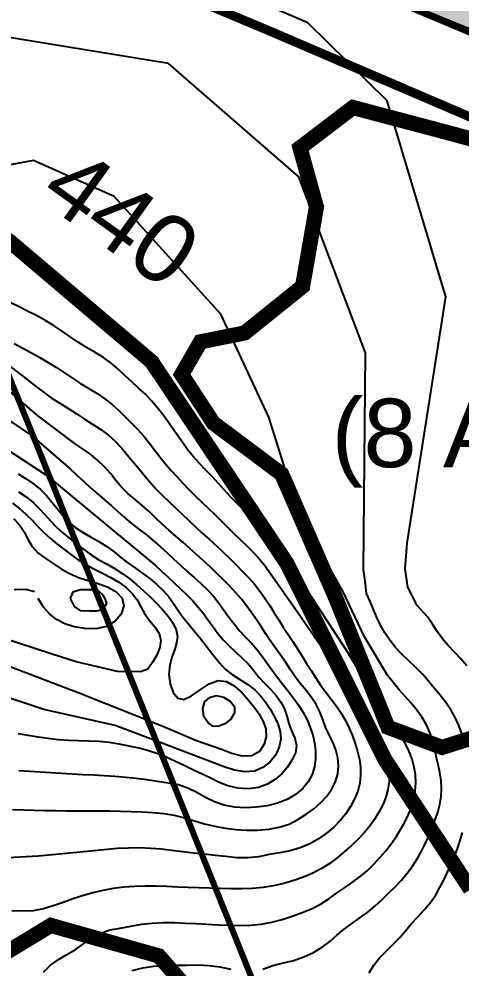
# Model space of a CAD drawing. Header units: metres. Extents: x 218545 to 227455, y 1543467 to 1556082.
# Drawn here: x 222028.1 to 222173.4, y 1548194 to 1548505.9 of the extents above; entities that cross this region are included whole.
import ezdxf

# ---------------------------------------------------------------- set-up
doc = ezdxf.new("R2010")
doc.units = ezdxf.units.M
doc.header["$MEASUREMENT"] = 0
for name, color, linetype in [('10 M CONTOUR', 20, 'Continuous'), ('2 M CONTOUR', 33, 'Continuous'), ('CONTEXT', 200, 'Continuous'), ('EXCAVATED CANAL', 160, 'Continuous'), ('SATGE-2', 160, 'Continuous'), ('UUL', 90, 'Continuous')]:
    doc.layers.add(name, color=color, linetype=linetype)
doc.layers.add('BO', color=7, linetype='Continuous', lineweight=30)
doc.styles.get("Standard").update_dxf_attribs({"font": 'arial.ttf'})

msp = doc.modelspace()

# ---------------------------------------------------------------- hatches: boundary and pattern name
at = {"layer": 'EXCAVATED CANAL'}
h = msp.add_hatch(dxfattribs=at)
h.set_pattern_fill('DOTS', color=256, scale=50)
h.set_pattern_definition([(0, (0.1397, 0.1363), (1.5625, 3.125), [0, -3.125])])
h.paths.add_polyline_path([(221677.6937, 1554791.64442), (221704.67316, 1554781.50768), (221725.84354, 1554764.12013), (221771.77601, 1554658.84245), (221826.66019, 1554604.5166), (221890.14239, 1554543.40766), (221937.5323, 1554495.62726), (221949.02306, 1554474.38318), (221970.84004, 1554401.16884), (221985.50391, 1554342.1364), (221990.8142, 1554293.13117), (221922.06107, 1554210.45335), (221883.85237, 1554172.24465), (221834.68547, 1554146.36733), (221786.59744, 1554139.63501), (221713.05915, 1554113.20718), (221640.09635, 1554026.29562), (221578.70094, 1553948.7665), (221543.8227, 1553881.343), (221550.37321, 1553816.99215), (221575.22372, 1553730.01538), (221619.73786, 1553599.64432), (221627.53279, 1553553.64843), (221647.60429, 1553471.24962), (221685.23951, 1553402.33735), (221702.72777, 1553385.14753), (221718.31628, 1553368.57315), (221759.68082, 1553305.34543), (221793.41232, 1553269.19256), (221866.96525, 1553193.56155), (221898.48979, 1553155.27226), (221955.71109, 1553087.99832), (222027.36459, 1553011.99203), (222080.24728, 1552953.06813), (222103.79949, 1552923.00001), (222162.61161, 1552843.31454), (222212.67089, 1552774.4831), (222285.17552, 1552689.96857), (222319.21374, 1552649.32189), (222332.67594, 1552622.88749), (222345.26961, 1552593.48022), (222359.18048, 1552556.08916), (222368.11872, 1552534.61058), (222389.54691, 1552422.82945), (222416.94495, 1552265.45475), (222446.87895, 1552199.76931), (222474.88143, 1552155.82976), (222526.95495, 1552085.99911), (222633.93532, 1551930.3591), (222665.01712, 1551866.46674), (222674.38512, 1551777.36289), (222665.28065, 1551717.94056), (222643.93351, 1551662.4778), (222613.05268, 1551577.63886), (222608.08692, 1551544.38406), (222608.54407, 1551495.18901), (222625.47574, 1551477.79524), (222626.96748, 1551470.94678), (222622.09495, 1551441.15212), (222622.71151, 1551410.9404), (222638.97905, 1551280.55909), (222646.22726, 1551144.9598), (222650.3292, 1551108.07219), (222664.44073, 1550783.9432), (222658.66497, 1550677.51638), (222648.79081, 1550640.74825), (222629.83511, 1550607.52051), (222586.42228, 1550552.69021), (222533.33897, 1550497.69687), (222459.74745, 1550428.34623), (222363.1073, 1550330.83662), (222312.43248, 1550273.59953), (222247.4693, 1550206.90611), (222157.04628, 1550111.10256), (222083.86052, 1550040.18285), (222009.27453, 1549958.49819), (221838.28985, 1549793.2243), (221733.41196, 1549688.99052), (221661.42128, 1549610.98472), (221593.45514, 1549539.70631), (221536.09912, 1549481.41053), (221507.92632, 1549440.67863), (221485.62919, 1549390.74303), (221459.14595, 1549318.28691), (221440.5382, 1549225.18609), (221427.15324, 1549142.08652), (221412.21579, 1549050.15665), (221410.45962, 1548979.46286), (221425.16964, 1548904.80015), (221445.17672, 1548833.95243), (221473.74653, 1548779.18003), (221521.21905, 1548733.53019), (221571.70567, 1548707.5099), (221659.71715, 1548674.33117), (221748.07972, 1548647.895), (221835.34799, 1548619.47559), (221961.60573, 1548577.88445), (222075.40908, 1548543.75533), (222176.56515, 1548502.16753), (222306.15866, 1548445.41572), (222451.21444, 1548392.87583), (222529.3421, 1548381.06278), (222609.89339, 1548371.02657), (222662.85006, 1548354.1647), (222700.84907, 1548322.2047), (222774.53831, 1548250.45465), (222878.80881, 1548150.12341), (222941.85942, 1548088.53022), (222984.44789, 1548036.43783), (223007.99985, 1547998.04314), (223025.23783, 1547930.19402), (223034.36018, 1547840.97104), (223056.79053, 1547753.19681), (223115.36795, 1547656.06126), (223190.51503, 1547596.0062), (223348.91253, 1547525.59569), (223480.63732, 1547497.20699), (223485.90427, 1547521.64588), (223356.70584, 1547549.49011), (223203.60947, 1547617.54417), (223134.46775, 1547672.79994), (223080.1005, 1547762.95401), (223059.04163, 1547845.3614), (223049.92106, 1547934.56697), (223031.29519, 1548007.87888), (223004.8735, 1548050.95184), (222960.32932, 1548105.43636), (222896.21099, 1548168.07258), (222791.92572, 1548268.41803), (222717.63742, 1548340.75138), (222675.15281, 1548376.48411), (222615.27695, 1548395.54911), (222532.75695, 1548405.83061), (222457.40024, 1548417.22469), (222315.43975, 1548468.64345), (222186.33374, 1548525.18176), (222083.77318, 1548567.34699), (221969.10873, 1548601.73435), (221843.12958, 1548643.23372), (221755.53424, 1548671.75964), (221667.71908, 1548698.03204), (221581.87539, 1548730.39355), (221535.91651, 1548754.08029), (221494.02165, 1548794.36661), (221468.53503, 1548843.2281), (221449.50301, 1548910.623), (221435.52028, 1548981.59427), (221437.16572, 1549047.83064), (221451.83237, 1549138.09394), (221465.14539, 1549220.74687), (221483.28515, 1549311.50616), (221508.81139, 1549381.34401), (221529.80766, 1549428.36627), (221555.43289, 1549465.41492), (221611.41314, 1549522.31238), (221679.65493, 1549593.87987), (221751.41782, 1549671.63885), (221855.78973, 1549775.36977), (222027.21026, 1549941.06496), (222101.80686, 1550022.76124), (222174.84432, 1550093.53723), (222265.51505, 1550189.60324), (222330.75613, 1550256.58195), (222381.35911, 1550313.73791), (222477.2037, 1550410.44478), (222550.91528, 1550479.90857), (222605.26123, 1550536.20999), (222650.61131, 1550593.48703), (222672.10057, 1550631.15588), (222683.48673, 1550673.55421), (222689.47025, 1550783.8092), (222675.26897, 1551109.99956), (222671.15335, 1551147.01019), (222663.89621, 1551282.77669), (222647.67983, 1551412.74791), (222647.13642, 1551439.375), (222652.40855, 1551471.6131), (222648.38025, 1551490.10666), (222633.44984, 1551505.44455), (222633.10417, 1551542.64335), (222637.40648, 1551571.45512), (222667.34729, 1551653.71153), (222689.58296, 1551711.4828), (222699.58555, 1551776.767), (222689.42059, 1551873.45127), (222655.59772, 1551942.97821), (222547.2843, 1552100.5576), (222495.47102, 1552170.03928), (222468.90224, 1552211.72917), (222441.0243, 1552272.90291), (222414.13993, 1552427.32708), (222392.18764, 1552541.8422), (222382.44504, 1552565.25368), (222368.48937, 1552602.76515), (222355.3303, 1552633.49266), (222340.2031, 1552663.19646), (222304.24686, 1552706.13353), (222232.29886, 1552789.99924), (222182.77844, 1552858.08975), (222123.70148, 1552938.13404), (222099.41212, 1552969.14325), (222045.76565, 1553028.9182), (221974.34025, 1553104.68253), (221917.66267, 1553171.31722), (221885.60826, 1553210.25008), (221811.30219, 1553286.65628), (221779.52006, 1553320.869), (221738.11281, 1553384.162), (221720.67455, 1553402.70311), (221705.48675, 1553417.63174), (221671.21237, 1553480.39011), (221652.1315, 1553558.72211), (221644.14698, 1553605.83678), (221599.18365, 1553737.52338), (221575.11946, 1553821.74806), (221569.55125, 1553876.44892), (221599.8824, 1553935.08239), (221659.55142, 1554010.43144), (221727.92599, 1554091.87762), (221792.64591, 1554115.13634), (221842.5016, 1554122.11614), (221898.91039, 1554151.80498), (221940.62423, 1554193.51882), (222016.87018, 1554287.38728), (222010.45741, 1554346.56662), (221995.23918, 1554407.83077), (221972.50841, 1554484.11162), (221958.04406, 1554510.85328), (221907.88908, 1554561.42153), (221844.32293, 1554622.61128), (221793.01178, 1554673.40044), (221746.58877, 1554779.80245), (221717.48596, 1554803.70502), (221684.94991, 1554815.92949), (221656.53043, 1554822.32331), (221650.9804, 1554797.65439)])

# ---------------------------------------------------------------- linework, layer by layer
at = {"const_width": 2, "elevation": -1469.86579}
msp.add_lwpolyline([(221521.21905, 1548733.53019), (221571.70567, 1548707.5099), (221659.71715, 1548674.33117), (221748.07972, 1548647.895), (221845.07791, 1548616.27041), (221991.79908, 1548568.8296), (222075.40908, 1548543.75533), (222224.07946, 1548481.35998), (222316.88131, 1548438.83092), (222378.68655, 1548419.14577), (222451.21444, 1548392.87583), (222502.26006, 1548385.15764), (222609.89339, 1548371.02657), (222662.85006, 1548354.1647), (222760.63609, 1548263.99102), (222910.33411, 1548119.32682), (222940.56893, 1548090.10869), (222984.44789, 1548036.43783), (223007.99985, 1547998.04314), (223025.75777, 1547925.10867), (223034.36018, 1547840.97104), (223056.79053, 1547753.19681), (223109.79938, 1547665.29529)], dxfattribs=at)
at = {"layer": '10 M CONTOUR', "elevation": -1019.86579}
msp.add_lwpolyline([(222015.11274, 1548380.43047), (222032.23761, 1548368.97738), (222044.91069, 1548357.96441), (222047.15848, 1548355.97542), (222049.31284, 1548353.92797), (222051.47927, 1548351.88739), (222053.74773, 1548349.90932), (222056.08028, 1548347.97007), (222058.3804, 1548346.00959), (222060.61302, 1548344.00661), (222062.83861, 1548342.00012), (222065.12582, 1548340.03429), (222067.53042, 1548338.14485), (222069.96884, 1548336.27661), (222072.32308, 1548334.35235), (222074.59771, 1548332.37611), (222076.81585, 1548330.36417), (222079.00057, 1548328.33283), (222081.17806, 1548326.29949), (222083.41074, 1548324.29334), (222085.68108, 1548322.30418), (222087.92278, 1548320.30008), (222090.06943, 1548318.24903), (222092.05463, 1548316.11903), (222093.83098, 1548313.88773), (222095.49898, 1548311.60629), (222097.14196, 1548309.3141), (222098.82537, 1548307.04107), (222100.61464, 1548304.81711), (222102.57319, 1548302.6712), (222104.63767, 1548300.57424), (222106.56055, 1548298.41273), (222108.28442, 1548296.16023), (222109.90179, 1548293.85895), (222111.50847, 1548291.55264), (222113.18357, 1548289.27729), (222114.91791, 1548287.02807), (222116.67326, 1548284.78671), (222118.40935, 1548282.53466), (222120.05828, 1548280.24963), (222121.53517, 1548277.90768), (222122.79881, 1548275.50024), (222123.84204, 1548273.03068), (222124.65858, 1548270.50268), (222125.24214, 1548267.91989), (222125.58146, 1548265.28923), (222125.62335, 1548262.64461), (222125.29368, 1548260.03346), (222124.51817, 1548257.5033), (222123.22255, 1548255.10168), (222121.36418, 1548252.88369), (222119.00227, 1548250.92878), (222116.21653, 1548249.32032), (222113.09056, 1548248.10041), (222109.71318, 1548247.25515), (222106.17362, 1548246.76661), (222102.56264, 1548246.62173), (222098.98345, 1548246.84528), (222095.54505, 1548247.47995), (222092.3545, 1548248.56626), (222089.41359, 1548250.02804), (222086.56915, 1548251.61728), (222083.65561, 1548253.07222), (222080.50913, 1548254.1339), (222077.09266, 1548254.74905), (222073.58097, 1548255.20792), (222070.12856, 1548255.75828), (222066.67082, 1548256.24492), (222063.17552, 1548256.60421), (222059.65845, 1548256.87457), (222056.13533, 1548257.09443), (222052.61493, 1548257.29227), (222049.0975, 1548257.48436), (222045.58273, 1548257.68622), (222042.06985, 1548257.90771), (222038.55615, 1548258.13768), (222035.03852, 1548258.36016), (222031.51456, 1548258.56234), (222027.99161, 1548258.77313)], dxfattribs=at)
at = {"layer": '10 M CONTOUR', "elevation": -1009.86579, "flags": 128}
for points in [[(222026.30455, 1548341.69649), (222028.27897, 1548339.5895), (222029.77188, 1548337.26427), (222031.03805, 1548334.8513), (222032.42834, 1548332.5162), (222034.29128, 1548330.42344), (222036.72375, 1548328.61036), (222039.35367, 1548326.87801), (222041.96268, 1548325.146), (222044.6759, 1548323.57582), (222047.63689, 1548322.33276), (222050.81357, 1548321.34505), (222054.05541, 1548320.38109), (222057.20968, 1548319.20625), (222060.06259, 1548317.60898), (222062.03245, 1548315.51649), (222062.5396, 1548312.96919), (222061.65978, 1548310.29704), (222059.66165, 1548307.91522), (222056.81413, 1548306.23713), (222053.40795, 1548305.48096), (222049.77516, 1548305.49595), (222046.25236, 1548306.09037), (222043.13782, 1548307.09434), (222040.46962, 1548308.48614), (222038.17783, 1548310.30563), (222036.19216, 1548312.59282), (222034.44234, 1548315.38776)], [(222033.19079, 1548317.60517), (222030.35409, 1548318.38476), (222026.50858, 1548318.23674)]]:
    msp.add_lwpolyline(points, dxfattribs=at)
at = {"layer": '10 M CONTOUR'}
for points in [[(222108.26032, 1548193.6031, -1469.86579), (222111.60619, 1548194.75411, -1469.86579), (222115.04655, 1548195.65863, -1469.86579), (222118.49906, 1548196.45994, -1469.86579), (222121.80052, 1548197.59268, -1469.86579), (222124.89612, 1548199.04234, -1469.86579), (222127.74038, 1548200.75586, -1469.86579), (222130.29117, 1548202.67913, -1469.86579), (222132.62571, 1548204.72021, -1469.86579), (222134.97047, 1548206.73989, -1469.86579), (222137.52493, 1548208.61911, -1469.86579), (222140.19577, 1548210.42485, -1469.86579), (222142.75971, 1548212.30622, -1469.86579), (222145.14952, 1548214.30621, -1469.86579), (222147.41494, 1548216.3883, -1469.86579), (222149.60853, 1548218.51408, -1469.86579), (222151.77301, 1548220.65113, -1469.86579), (222153.84236, 1548222.83357, -1469.86579), (222155.7367, 1548225.10299, -1469.86579), (222157.4582, 1548227.44934, -1469.86579), (222159.01597, 1548229.8582, -1469.86579), (222160.41931, 1548232.31523, -1469.86579), (222161.68389, 1548234.80917, -1469.86579), (222162.8327, 1548237.33233, -1469.86579), (222163.88919, 1548239.8772, -1469.86579), (222164.87677, 1548242.43631, -1469.86579), (222165.7731, 1548245.01669, -1469.86579), (222166.45627, 1548247.64349, -1469.86579), (222166.8942, 1548250.2999, -1469.86579), (222167.06066, 1548252.96692, -1469.86579), (222166.92947, 1548255.62554, -1469.86579), (222166.51333, 1548258.2639, -1469.86579), (222165.92962, 1548260.88933, -1469.86579), (222165.3132, 1548263.51235, -1469.86579), (222164.7772, 1548266.14171, -1469.86579), (222164.14211, 1548268.76134, -1469.86579), (222163.22921, 1548271.34597, -1469.86579), (222162.04774, 1548273.87806, -1469.86579), (222160.61314, 1548276.34031, -1469.86579), (222158.94082, 1548278.71542, -1469.86579), (222157.05429, 1548280.99172, -1469.86579), (222155.04976, 1548283.20796, -1469.86579), (222153.06203, 1548285.42967, -1469.86579), (222151.18366, 1548287.70242, -1469.86579), (222149.35943, 1548290.00169, -1469.86579), (222141.73784, 1548302.77568, -1469.86579), (222134.60492, 1548317.82972, -1469.86579), (222120.40018, 1548342.58214, -1469.86579), (222110.29353, 1548375.00916, -1029.86579), (222094.44486, 1548408.82069, -1029.86579), (222059.36492, 1548447.49917, -1029.86579), (222032.90301, 1548459.34487, -1029.86579), (221983.87536, 1548450.41486, -1469.86579)], [(222065.28218, 1548193.12118, -1469.86579), (222068.80265, 1548194.00995, -1469.86579), (222072.39975, 1548194.53261, -1469.86579), (222076.0167, 1548194.77831, -1469.86579), (222079.64248, 1548194.87026, -1469.86579), (222083.26669, 1548194.9269, -1469.86579), (222086.88754, 1548194.94474, -1469.86579), (222090.51212, 1548194.79401, -1469.86579), (222094.1479, 1548194.33976, -1469.86579), (222097.78615, 1548193.60448, -1469.86579)]]:
    msp.add_polyline3d(points, dxfattribs=at)
at = {"layer": '2 M CONTOUR', "elevation": -1025.86579}
msp.add_lwpolyline([(222026.53034, 1548399.21166), (222029.34626, 1548397.65849), (222032.17746, 1548396.11986), (222034.98013, 1548394.55314), (222037.73078, 1548392.93674), (222040.42939, 1548391.27327), (222043.07723, 1548389.56667), (222045.67555, 1548387.8209), (222048.31083, 1548386.10183), (222051.03736, 1548384.4509), (222053.75297, 1548382.79513), (222056.35433, 1548381.06076), (222058.7425, 1548379.17708), (222060.92754, 1548377.15075), (222063.03324, 1548375.06908), (222065.13419, 1548372.98827), (222067.18625, 1548370.88843), (222069.12968, 1548368.73971), (222070.91871, 1548366.51886), (222072.62296, 1548364.25722), (222074.36229, 1548362.01002), (222076.1765, 1548359.79601), (222078.05204, 1548357.60956), (222079.97441, 1548355.44464), (222081.92928, 1548353.29531), (222083.93267, 1548351.17134), (222086.03214, 1548349.09839), (222088.19451, 1548347.05878), (222090.37184, 1548345.02693), (222092.51619, 1548342.97731), (222094.58576, 1548340.88759), (222096.64718, 1548338.7932), (222098.78365, 1548336.73853), (222100.95174, 1548334.70089), (222103.09583, 1548332.65112), (222105.16029, 1548330.56008), (222107.10051, 1548328.405), (222108.93325, 1548326.19875), (222118.76223, 1548312.25607), (222130.29965, 1548295.56991), (222138.85336, 1548281.46609), (222146.46026, 1548267.87598), (222147.63706, 1548265.41844), (222148.60408, 1548262.9057), (222149.31206, 1548260.35437), (222149.71182, 1548257.78114), (222149.75421, 1548255.20272), (222149.40762, 1548252.63558), (222148.70537, 1548250.0952), (222147.69575, 1548247.59685), (222146.42703, 1548245.15579), (222144.94744, 1548242.78729), (222143.29136, 1548240.50194), (222141.46203, 1548238.29995), (222139.46223, 1548236.17888), (222137.31689, 1548234.12933), (222135.05911, 1548232.13934), (222132.71875, 1548230.1993), (222130.26194, 1548228.34691), (222127.60132, 1548226.65978), (222124.72126, 1548225.16634), (222121.66047, 1548223.85764), (222118.45892, 1548222.72387), (222115.15548, 1548221.75694), (222111.77549, 1548220.96958), (222108.33534, 1548220.3884), (222104.85122, 1548220.04018), (222101.33815, 1548219.92328), (222097.80802, 1548219.96376), (222094.27228, 1548220.07631), (222090.74136, 1548220.18391), (222087.21731, 1548220.2777), (222083.69813, 1548220.38243), (222080.18173, 1548220.52233), (222076.66516, 1548220.68868), (222073.1443, 1548220.82716), (222069.61491, 1548220.88011), (222066.07815, 1548220.7946), (222062.55763, 1548220.53749), (222059.08282, 1548220.08079), (222055.68024, 1548219.40472), (222052.33195, 1548218.60644), (222049.02569, 1548217.72194), (222045.77276, 1548216.6982), (222042.57391, 1548215.51976), (222039.38284, 1548214.33862), (222036.14039, 1548213.3525), (222032.78784, 1548212.7576), (222029.30666, 1548212.61193), (222025.7504, 1548212.72559)], dxfattribs=at)
at = {"layer": '2 M CONTOUR', "flags": 128}
for points, elevation in [([(222024.70057, 1548392.0229), (222028.8605, 1548388.93402), (222033.02019, 1548385.57875), (222036.02109, 1548383.34592), (222038.69083, 1548381.29545), (222041.47158, 1548379.63525), (222044.19673, 1548377.92971), (222046.84026, 1548376.15744), (222049.51846, 1548374.40378), (222052.27474, 1548372.70583), (222054.9791, 1548370.97557), (222057.49769, 1548369.12218), (222059.73198, 1548367.0798), (222061.74854, 1548364.89915), (222063.66131, 1548362.66432), (222065.54252, 1548360.42542), (222067.40494, 1548358.18411), (222069.2568, 1548355.93832), (222071.11446, 1548353.69114), (222073.04823, 1548351.47972), (222075.12521, 1548349.34152), (222077.30887, 1548347.25807), (222079.53592, 1548345.1965), (222081.74315, 1548343.12397), (222083.90307, 1548341.02686), (222086.09121, 1548338.94699), (222088.35579, 1548336.91066), (222090.65253, 1548334.89261), (222092.92606, 1548332.86141), (222095.12821, 1548330.78966), (222097.2703, 1548328.68315), (222099.3919, 1548326.56349), (222101.49691, 1548324.43454), (222103.54262, 1548322.27694), (222105.48316, 1548320.06977), (222107.2853, 1548317.79909), (222108.95904, 1548315.47494), (222110.52732, 1548313.11251), (222112.02923, 1548310.7271), (222113.50842, 1548308.33401), (222115.00851, 1548305.94856), (222116.57314, 1548303.58606), (222118.18466, 1548301.24021), (222119.72217, 1548298.86823), (222121.20807, 1548296.47788), (222122.67489, 1548294.08049), (222124.15516, 1548291.68737), (222125.67975, 1548289.30942), (222127.26934, 1548286.95483), (222128.9407, 1548284.63073), (222130.69667, 1548282.33905), (222132.44013, 1548280.04419), (222134.03851, 1548277.69742), (222135.4483, 1548275.28522), (222136.68045, 1548272.81563), (222137.74668, 1548270.29701), (222138.65874, 1548267.7377), (222139.42227, 1548265.14624), (222140.00175, 1548262.53252), (222140.34466, 1548259.90697), (222140.39842, 1548257.28003), (222140.11062, 1548254.66216), (222139.45391, 1548252.06816), (222138.45189, 1548249.52163), (222137.13437, 1548247.04723), (222135.53114, 1548244.66964), (222133.67162, 1548242.41326), (222131.56745, 1548240.29069), (222129.20579, 1548238.29823), (222126.57861, 1548236.44617), (222123.7023, 1548234.80091), (222120.59895, 1548233.44184), (222117.29059, 1548232.44834), (222113.81917, 1548231.82176), (222110.30346, 1548231.26191), (222106.83993, 1548230.54573), (222103.33816, 1548230.13069), (222099.75951, 1548230.20101), (222096.15339, 1548230.55078), (222092.57139, 1548230.96382), (222089.02672, 1548231.33257), (222085.48207, 1548231.7191), (222081.93564, 1548232.13241), (222078.38912, 1548232.56588), (222074.839, 1548232.96773), (222071.27986, 1548233.26996), (222067.70663, 1548233.40728), (222064.12157, 1548233.37169), (222060.53391, 1548233.20973), (222047.14715, 1548231.8672), (222034.3627, 1548230.7273), (222022.49147, 1548230.04336)], -1023.86579), ([(222019.63407, 1548367.29828), (222037.21976, 1548355.85955), (222053.96003, 1548342.06144), (222072.83404, 1548326.3559), (222074.9315, 1548324.42694), (222077.00716, 1548322.48445), (222079.07622, 1548320.53698), (222081.15389, 1548318.59309), (222083.23934, 1548316.6533), (222085.22647, 1548314.66528), (222087.04353, 1548312.59356), (222088.73187, 1548310.45875), (222090.3417, 1548308.28588), (222091.92323, 1548306.09998), (222093.52668, 1548303.92606), (222095.27632, 1548301.82133), (222097.24082, 1548299.81555), (222099.31827, 1548297.862), (222101.40429, 1548295.91284), (222103.39448, 1548293.92025), (222105.18447, 1548291.83638), (222106.88925, 1548289.6977), (222108.79338, 1548287.61913), (222110.75269, 1548285.56156), (222112.61236, 1548283.48196), (222114.21758, 1548281.33727), (222115.4136, 1548279.08445), (222116.16525, 1548276.70754), (222116.79169, 1548274.27072), (222117.67037, 1548271.85209), (222118.75838, 1548269.47933), (222119.36195, 1548267.10192), (222118.97279, 1548264.69001), (222117.84225, 1548262.29981), (222116.34873, 1548260.00429), (222114.58665, 1548257.87481), (222112.4532, 1548255.98159), (222109.84984, 1548254.39942), (222106.81281, 1548253.27803), (222103.48976, 1548252.81795), (222100.06035, 1548253.04421), (222096.72863, 1548253.83156), (222093.69942, 1548255.05002), (222090.93072, 1548256.45132), (222088.12409, 1548257.80702), (222085.28806, 1548259.13608), (222082.43568, 1548260.46028), (222079.57754, 1548261.79665), (222076.69621, 1548263.10841), (222073.75652, 1548264.32471), (222070.72303, 1548265.37418), (222067.56498, 1548266.19474), (222064.31424, 1548266.84938), (222061.04684, 1548267.48845), (222057.78331, 1548268.0933), (222054.46347, 1548268.42128), (222051.09502, 1548268.5296), (222047.70811, 1548268.5709), (222044.33253, 1548268.69575), (222040.98353, 1548268.975), (222037.65744, 1548269.37589), (222034.34934, 1548269.85876), (222031.05503, 1548270.38807), (222027.77548, 1548270.95758)], -1017.86579), ([(222027.79475, 1548356.34256), (222030.40791, 1548354.7577), (222032.88618, 1548353.06887), (222035.16085, 1548351.2284), (222037.15188, 1548349.22152), (222038.94108, 1548347.10346), (222040.64832, 1548344.94051), (222042.39347, 1548342.79894), (222044.29636, 1548340.74503), (222046.47602, 1548338.84848), (222048.96409, 1548337.16856), (222051.63546, 1548335.62544), (222054.34905, 1548334.11305), (222056.96377, 1548332.52528), (222059.36017, 1548330.77234), (222061.61637, 1548328.91313), (222063.91601, 1548327.08595), (222066.35689, 1548325.36346), (222068.83331, 1548323.66272), (222071.2167, 1548321.88483), (222073.44305, 1548319.99624), (222075.48646, 1548318.00191), (222077.32149, 1548315.90729), (222078.9372, 1548313.72243), (222080.44524, 1548311.496), (222082.01742, 1548309.2956), (222083.73094, 1548307.15156), (222085.50854, 1548305.03353), (222087.25902, 1548302.90568), (222088.93395, 1548300.74842), (222090.57653, 1548298.57693), (222092.2418, 1548296.41088), (222093.98539, 1548294.2705), (222095.90807, 1548292.21804), (222098.17483, 1548290.37839), (222100.73227, 1548288.72898), (222103.32408, 1548287.10857), (222105.68694, 1548285.35112), (222107.65273, 1548283.35133), (222109.3079, 1548281.16631), (222110.78067, 1548278.87992), (222112.12553, 1548276.5496), (222113.22764, 1548274.17212), (222113.94853, 1548271.73578), (222114.1497, 1548269.22887), (222113.69325, 1548266.64037), (222112.51485, 1548264.04409), (222110.69309, 1548261.67864), (222108.32299, 1548259.80159), (222105.49957, 1548258.6705), (222102.32968, 1548258.4637), (222098.97296, 1548259.00534), (222095.60382, 1548260.02059), (222092.39527, 1548261.23687), (222074.55374, 1548268.09475), (222059.66907, 1548273.67887), (222036.22228, 1548278.88207), (222022.46229, 1548283.50698)], -1015.86579), ([(222027.98236, 1548350.5024), (222030.4221, 1548348.78569), (222032.70223, 1548346.96516), (222034.7541, 1548345.01078), (222036.62095, 1548342.95164), (222038.45483, 1548340.87441), (222040.41131, 1548338.86755), (222042.56097, 1548336.96982), (222044.82582, 1548335.13306), (222047.11906, 1548333.30488), (222049.43679, 1548331.49353), (222051.83435, 1548329.75067), (222054.36842, 1548328.12891), (222057.081, 1548326.66693), (222059.75934, 1548325.16312), (222062.27122, 1548323.50307), (222064.63689, 1548321.72197), (222066.87734, 1548319.85572), (222069.0136, 1548317.94022), (222071.07645, 1548316.00052), (222073.16794, 1548313.97174), (222075.24449, 1548311.83214), (222077.14618, 1548309.61744), (222078.71146, 1548307.36417), (222079.77877, 1548305.10887), (222080.18733, 1548302.88784), (222079.90932, 1548300.69882), (222079.20008, 1548298.45736), (222078.35123, 1548296.06848), (222077.65441, 1548293.4372), (222077.40004, 1548290.47108), (222077.76791, 1548287.30707), (222078.74021, 1548284.49196), (222080.27866, 1548282.61499), (222082.34399, 1548282.25284), (222084.85202, 1548283.42348), (222087.65687, 1548285.37588), (222090.60812, 1548287.30296), (222093.55536, 1548288.3977), (222096.3701, 1548288.08427), (222099.00217, 1548286.61293), (222101.41886, 1548284.41831), (222103.58744, 1548281.93506), (222105.47524, 1548279.5977), (222107.10157, 1548277.39949), (222108.40964, 1548275.0266), (222109.2332, 1548272.54152), (222109.40566, 1548270.0084), (222108.76041, 1548267.49144), (222107.16689, 1548265.15998), (222104.67852, 1548263.71377), (222101.50521, 1548263.59969), (222098.04646, 1548264.45336), (222094.72325, 1548265.81827), (222086.44062, 1548268.57106), (222075.3547, 1548273.37791), (222047.59789, 1548284.42189), (222019.58383, 1548295.06905)], -1013.86579), ([(222025.95169, 1548346.75406), (222028.23104, 1548344.95774), (222030.36635, 1548343.06127), (222032.37225, 1548341.09206), (222034.2704, 1548339.08045), (222036.24294, 1548337.11751), (222038.34483, 1548335.2259), (222040.54854, 1548333.39163), (222042.82656, 1548331.60065), (222045.15134, 1548329.83896), (222047.51281, 1548328.10878), (222050.03103, 1548326.53269), (222052.73344, 1548325.12805), (222055.51628, 1548323.77434), (222058.27184, 1548322.34718), (222060.89381, 1548320.75967), (222063.27861, 1548318.99987), (222065.32299, 1548317.06477), (222066.92445, 1548314.95153), (222068.14007, 1548312.69495), (222069.38328, 1548310.41394), (222071.00952, 1548308.21588), (222072.7551, 1548306.07492), (222074.13265, 1548303.91703), (222074.70191, 1548301.67562), (222074.4361, 1548299.34939), (222073.52183, 1548296.97077), (222072.14748, 1548294.57243), (222070.50143, 1548292.18707), (222068.06378, 1548291.34121)], -1011.86579), ([(222045.02002, 1548315.38776), (222045.93801, 1548317.6074), (222048.21393, 1548318.3347), (222050.94509, 1548318.3347), (222052.97644, 1548318.32651), (222054.43014, 1548317.7459), (222055.4184, 1548316.87493), (222056.34881, 1548315.3653), (222056.8721, 1548313.85578), (222055.651, 1548311.64945), (222053.49973, 1548311.24298), (222051.23229, 1548311.18493), (222048.38321, 1548311.35908), (222046.34837, 1548312.75262), (222045.02002, 1548315.38776)], -1007.86579), ([(222068.06378, 1548291.34121), (222060.5045, 1548291.43857), (222046.93723, 1548294.5437), (222038.97114, 1548297.10134), (222022.8759, 1548302.33333)], -1011.86579), ([(222088.5151, 1548279.2129), (222089.24142, 1548281.58787), (222091.05066, 1548283.01331), (222093.04927, 1548283.50264), (222095.37382, 1548282.99902), (222097.58224, 1548281.68647), (222098.98739, 1548279.85108), (222098.9843, 1548277.78176), (222097.72213, 1548275.78991), (222095.7522, 1548274.19893), (222093.62961, 1548273.33233), (222091.8177, 1548273.46015), (222090.29572, 1548274.5703), (222088.88369, 1548276.55787), (222088.5151, 1548279.2129)], -1011.86579)]:
    msp.add_lwpolyline(points, dxfattribs=dict(at, elevation=elevation))
at = {"layer": '2 M CONTOUR'}
for points in [[(222175.30727, 1548293.30878, -1469.86579), (222173.35773, 1548295.54947, -1469.86579), (222171.29705, 1548297.74461, -1469.86579), (222169.24191, 1548299.94207, -1469.86579), (222167.30895, 1548302.18971, -1469.86579), (222165.60477, 1548304.53137, -1469.86579), (222164.0189, 1548306.92343, -1469.86579), (222162.44678, 1548309.32096, -1469.86579), (222158.97091, 1548313.12463, -1469.86579), (222155.97649, 1548319.12378, -1469.86579), (222155.07051, 1548325.19554, -1469.86579), (222155.75436, 1548333.56325, -1469.86579), (222168.45269, 1548414.56732, -1033.86579), (222149.11969, 1548478.97832, -1033.86579), (222123.06569, 1548504.57132, -1033.86579), (222018.77231, 1548549.33191, -1033.86579), (221936.20793, 1548530.85178, -1033.86579), (221899.41797, 1548513.121, -1469.86579)], [(222173.68697, 1548271.04666, -1469.86579), (222172.72544, 1548273.69272, -1469.86579), (222171.54579, 1548276.28196, -1469.86579), (222170.12019, 1548278.79461, -1469.86579), (222168.43346, 1548281.21629, -1469.86579), (222166.5681, 1548283.57451, -1469.86579), (222164.65143, 1548285.91603, -1469.86579), (222162.7405, 1548288.25776, -1469.86579), (222160.74867, 1548290.55571, -1469.86579), (222158.58317, 1548292.76427, -1469.86579), (222156.29156, 1548294.90992, -1469.86579), (222154.01621, 1548297.06783, -1469.86579), (222151.89678, 1548299.31069, -1469.86579), (222150.00774, 1548301.66185, -1469.86579), (222148.37357, 1548304.10716, -1469.86579), (222146.98297, 1548306.6286, -1469.86579), (222145.76607, 1548309.20319, -1469.86579), (222144.64731, 1548311.80746, -1469.86579), (222143.55113, 1548314.41793, -1469.86579), (222142.40964, 1548317.01336, -1469.86579), (222141.96396, 1548321.13297, -1469.86579), (222141.38058, 1548324.88037, -1469.86579), (222141.98869, 1548396.10432, -1031.86579), (222120.06869, 1548454.01632, -1031.86579), (222077.21869, 1548491.24432, -1031.86579), (222016.72874, 1548501.11078, -1031.86579)], [(222036.17689, 1548192.6276, -1469.86579), (222038.48297, 1548194.84736, -1469.86579), (222041.06286, 1548196.75212, -1469.86579), (222043.86711, 1548198.35323, -1469.86579), (222046.64405, 1548200.01305, -1469.86579), (222049.29786, 1548201.86582, -1469.86579), (222051.96213, 1548203.70972, -1469.86579), (222054.78876, 1548205.31614, -1469.86579), (222057.92957, 1548206.4566, -1469.86579), (222061.40829, 1548207.09914, -1469.86579), (222064.91447, 1548207.71455, -1469.86579), (222068.39678, 1548208.3152, -1469.86579), (222071.92401, 1548208.71171, -1469.86579), (222075.5048, 1548208.87035, -1469.86579), (222079.10893, 1548208.85781, -1469.86579), (222082.70582, 1548208.74219, -1469.86579), (222086.28231, 1548208.57384, -1469.86579), (222089.85211, 1548208.37571, -1469.86579), (222093.43122, 1548208.16841, -1469.86579), (222097.02891, 1548207.9841, -1469.86579), (222100.62722, 1548207.90169, -1469.86579), (222104.20125, 1548208.01191, -1469.86579), (222107.72721, 1548208.39821, -1469.86579), (222111.19372, 1548209.05903, -1469.86579), (222114.5975, 1548209.93774, -1469.86579), (222117.93532, 1548210.97689, -1469.86579), (222121.19107, 1548212.14261, -1469.86579), (222124.31838, 1548213.45624, -1469.86579), (222127.26658, 1548214.94702, -1469.86579), (222129.98598, 1548216.6434, -1469.86579), (222132.52344, 1548218.49897, -1469.86579), (222135.08756, 1548220.34185, -1469.86579), (222137.70498, 1548222.14187, -1469.86579), (222140.2571, 1548223.98188, -1469.86579), (222142.62826, 1548225.94256, -1469.86579), (222144.79239, 1548228.03697, -1469.86579), (222146.79089, 1548230.22719, -1469.86579), (222148.66531, 1548232.47525, -1469.86579), (222150.42971, 1548234.76445, -1469.86579), (222152.0743, 1548237.0966, -1469.86579), (222153.5884, 1548239.47414, -1469.86579), (222154.95366, 1548241.90148, -1469.86579), (222156.13868, 1548244.38607, -1469.86579), (222157.11434, 1548246.92622, -1469.86579), (222157.85549, 1548249.50965, -1469.86579), (222158.3372, 1548252.12346, -1469.86579), (222158.53452, 1548254.75479, -1469.86579), (222158.42622, 1548257.39034, -1469.86579), (222158.01797, 1548260.01383, -1469.86579), (222157.32738, 1548262.60762, -1469.86579), (222156.3721, 1548265.15405, -1469.86579), (222155.16991, 1548267.63554, -1469.86579), (222153.79629, 1548270.06032, -1469.86579), (222152.46985, 1548272.50161, -1469.86579), (222141.83033, 1548288.46471, -1469.86579), (222135.93822, 1548298.18886, -1469.86579), (222127.60115, 1548310.93431, -1469.86579), (222113.82446, 1548331.60059, -1469.86579), (222111.92389, 1548333.82862, -1469.86579), (222109.96337, 1548336.03046, -1469.86579), (222107.96829, 1548338.21568, -1469.86579), (222105.96175, 1548340.39283, -1469.86579), (222103.90756, 1548342.54461, -1469.86579), (222101.79445, 1548344.66708, -1469.86579), (222099.66693, 1548346.78223, -1469.86579), (222097.57017, 1548348.91234, -1469.86579), (222095.54934, 1548351.0797, -1469.86579), (222093.617, 1548353.29102, -1469.86579), (222091.61317, 1548355.47022, -1469.86579), (222089.53588, 1548357.61496, -1469.86579), (222087.4638, 1548359.76087, -1469.86579), (222085.47565, 1548361.94359, -1469.86579), (222083.64901, 1548364.19824, -1469.86579), (222081.98399, 1548366.52427, -1469.86579), (222080.36144, 1548368.86647, -1469.86579), (222078.72425, 1548371.20093, -1469.86579), (222077.05836, 1548373.5251, -1469.86579), (222075.35021, 1548375.83667, -1469.86579), (222073.57766, 1548378.12606, -1469.86579), (222071.69608, 1548380.3645, -1469.86579), (222069.65724, 1548382.52018, -1469.86579), (222067.44023, 1548384.57804, -1469.86579), (222065.14899, 1548386.59972, -1469.86579), (222062.91524, 1548388.66356, -1469.86579), (222060.72328, 1548390.75177, -1469.86579), (222058.42679, 1548392.76134, -1469.86579), (222055.88953, 1548394.59676, -1469.86579), (222053.14262, 1548396.28264, -1469.86579), (222050.32411, 1548397.92028, -1469.86579), (222047.57378, 1548399.61225, -1469.86579), (222044.95534, 1548401.40687, -1469.86579), (222042.33795, 1548403.20905, -1469.86579), (222039.6768, 1548404.97648, -1469.86579), (222036.94259, 1548406.67697, -1469.86579), (222034.10602, 1548408.27836, -1469.86579), (222031.15355, 1548409.76483, -1469.86579), (222028.16409, 1548411.21666, -1469.86579), (222025.23378, 1548412.73169, -1469.86579)], [(222025.95212, 1548246.01908, -1469.86579), (222029.50162, 1548245.90244, -1469.86579), (222033.05224, 1548245.81176, -1469.86579), (222036.60348, 1548245.74321, -1469.86579), (222040.15541, 1548245.69323, -1469.86579), (222043.70832, 1548245.65843, -1469.86579), (222047.26246, 1548245.63533, -1469.86579), (222050.81706, 1548245.61837, -1469.86579), (222054.37015, 1548245.59952, -1469.86579), (222057.91968, 1548245.57067, -1469.86579), (222061.46539, 1548245.52164, -1469.86579), (222065.01258, 1548245.436, -1469.86579), (222068.56763, 1548245.29609, -1469.86579), (222072.13327, 1548245.08036, -1469.86579), (222075.67735, 1548244.72986, -1469.86579), (222079.14823, 1548244.16479, -1469.86579), (222082.49639, 1548243.30961, -1469.86579), (222085.79032, 1548242.31902, -1469.86579), (222089.10934, 1548241.37578, -1469.86579), (222092.47441, 1548240.55153, -1469.86579), (222095.9048, 1548239.9138, -1469.86579), (222099.40346, 1548239.49009, -1469.86579), (222102.96413, 1548239.28518, -1469.86579), (222106.57971, 1548239.30409, -1469.86579), (222110.19708, 1548239.58107, -1469.86579), (222113.6909, 1548240.19635, -1469.86579), (222116.92951, 1548241.23418, -1469.86579), (222119.82264, 1548242.73151, -1469.86579), (222122.50906, 1548244.46403, -1469.86579), (222125.03356, 1548246.31877, -1469.86579), (222127.33024, 1548248.31154, -1469.86579), (222129.33172, 1548250.45989, -1469.86579), (222130.97027, 1548252.77286, -1469.86579), (222132.1768, 1548255.22877, -1469.86579), (222132.89738, 1548257.79536, -1469.86579), (222133.14307, 1548260.42544, -1469.86579), (222132.94202, 1548263.06787, -1469.86579), (222132.32238, 1548265.67149, -1469.86579), (222131.31473, 1548268.18637, -1469.86579), (222130.07088, 1548270.62315, -1469.86579), (222128.91417, 1548273.07888, -1469.86579), (222127.96312, 1548275.59154, -1469.86579), (222126.99749, 1548278.09693, -1469.86579), (222125.77586, 1548280.52446, -1469.86579), (222124.23774, 1548282.85746, -1469.86579), (222122.50238, 1548285.13282, -1469.86579), (222120.69675, 1548287.38975, -1469.86579), (222118.94782, 1548289.66748, -1469.86579), (222117.37745, 1548292.00353, -1469.86579), (222115.83818, 1548294.34744, -1469.86579), (222114.21941, 1548296.66331, -1469.86579), (222112.56409, 1548298.96634, -1469.86579), (222110.91515, 1548301.27175, -1469.86579), (222109.31553, 1548303.59474, -1469.86579), (222107.78313, 1548305.94171, -1469.86579), (222106.2612, 1548308.29266, -1469.86579), (222104.68003, 1548310.62299, -1469.86579), (222102.99784, 1548312.91565, -1469.86579), (222101.20545, 1548315.16253, -1469.86579), (222099.29904, 1548317.35787, -1469.86579), (222097.29374, 1548319.50638, -1469.86579), (222095.21109, 1548321.61625, -1469.86579), (222093.07266, 1548323.69568, -1469.86579), (222090.89885, 1548325.75366, -1469.86579), (222088.70735, 1548327.80106, -1469.86579), (222086.50568, 1548329.84293, -1469.86579), (222084.27912, 1548331.8704, -1469.86579), (222082.00982, 1548333.87268, -1469.86579), (222079.68802, 1548335.84369, -1469.86579), (222077.36768, 1548337.81476, -1469.86579), (222075.1326, 1548339.83475, -1469.86579), (222073.00693, 1548341.91836, -1469.86579), (222070.87946, 1548344.00287, -1469.86579), (222068.62387, 1548346.0168, -1469.86579), (222066.24428, 1548347.9601, -1469.86579), (222063.91142, 1548349.92389, -1469.86579), (222061.80571, 1548352.00463, -1469.86579), (222059.97194, 1548354.22883, -1469.86579), (222058.19522, 1548356.48902, -1469.86579), (222056.24704, 1548358.66962, -1469.86579), (222054.06589, 1548360.72954, -1469.86579), (222051.69101, 1548362.6726, -1469.86579), (222049.16378, 1548364.50474, -1469.86579), (222046.53877, 1548366.25766, -1469.86579), (222034.03786, 1548375.66902, -1469.86579), (222022.72906, 1548385.37401, -1469.86579)], [(222143.27152, 1548192.41899, -1469.86579), (222144.80793, 1548194.90561, -1469.86579), (222146.67909, 1548197.24939, -1469.86579), (222148.8286, 1548199.47443, -1469.86579), (222151.06533, 1548201.6637, -1469.86579), (222153.19807, 1548203.90023, -1469.86579), (222155.13203, 1548206.2259, -1469.86579), (222157.11731, 1548208.53522, -1469.86579), (222159.22888, 1548210.7937, -1469.86579), (222161.33704, 1548213.05128, -1469.86579), (222163.30655, 1548215.36018, -1469.86579), (222165.00217, 1548217.77262, -1469.86579), (222166.4022, 1548220.29712, -1469.86579), (222167.74002, 1548222.84213, -1469.86579), (222169.0185, 1548225.40228, -1469.86579), (222170.2164, 1548227.98135, -1469.86579), (222171.31249, 1548230.58309, -1469.86579), (222172.28757, 1548233.21072, -1469.86579), (222173.13971, 1548235.86269, -1469.86579), (222173.87583, 1548238.53503, -1469.86579)]]:
    msp.add_polyline3d(points, dxfattribs=at)
at = {"layer": 'BO', "ltscale": 100, "const_width": 3, "elevation": -1469.86579}
msp.add_lwpolyline([(221947.64189, 1548557.0751), (221947.64824, 1548558.09019), (222066.95729, 1548520.18997), (222110.84853, 1548501.76929), (222245.77149, 1548443.91878), (222307.8469, 1548415.47098), (222370.63302, 1548395.47342), (222446.39151, 1548373.35121), (222604.43072, 1548346.52922), (222649.97983, 1548332.02598), (222666.68509, 1548321.26817), (222763.35935, 1548222.82572), (222892.96128, 1548101.34948), (222922.14194, 1548073.15006), (222964.02229, 1548021.92382), (222984.63781, 1547988.31615), (223001.0618, 1547920.8603), (223009.67873, 1547836.58068), (223033.48056, 1547743.4396), (223071.66178, 1547689.80804)], dxfattribs=at)
at = {"layer": 'EXCAVATED CANAL', "linetype": 'Continuous', "lineweight": 50, "elevation": -1469.86579}
msp.add_lwpolyline([(221659.71715, 1548674.33117), (221748.07972, 1548647.895), (221835.34799, 1548619.47559), (221961.60573, 1548577.88445), (222075.40908, 1548543.75533), (222176.56515, 1548502.16753), (222306.15866, 1548445.41572), (222451.21444, 1548392.87583), (222529.3421, 1548381.06278), (222609.89339, 1548371.02657), (222662.85006, 1548354.1647), (222700.84907, 1548322.2047), (222774.53831, 1548250.45465), (222878.80881, 1548150.12341), (222941.85942, 1548088.53022), (222984.44789, 1548036.43783), (223007.99985, 1547998.04314), (223025.23783, 1547930.19402), (223034.36018, 1547840.97104), (223056.79053, 1547753.19681)], dxfattribs=at)
at = {"layer": 'SATGE-2', "color": 3, "lineweight": 40, "elevation": -1469.86579}
msp.add_lwpolyline([(221939.1694, 1547201.31268), (221947.64824, 1548558.09019), (222066.95729, 1548520.18997), (222110.84853, 1548501.76929), (222245.77149, 1548443.91878), (222307.8469, 1548415.47098), (222370.63302, 1548395.47342), (222446.39151, 1548373.35121), (222604.43072, 1548346.52922), (222649.97983, 1548332.02598), (222666.68509, 1548321.26817), (222763.35935, 1548222.82572), (222892.96128, 1548101.34948), (222922.14194, 1548073.15006), (222964.02229, 1548021.92382), (222984.63781, 1547988.31615), (223001.0618, 1547920.8603), (223009.67873, 1547836.58068), (223033.48056, 1547743.4396), (223071.66178, 1547689.80804)], dxfattribs=at)
at = {"layer": 'SATGE-2', "color": 0, "const_width": 2, "elevation": -1469.86579}
msp.add_lwpolyline([(222242.25868, 1547849.48256), (221959.38816, 1548550.65505)], dxfattribs=at)
at = {"layer": 'UUL', "const_width": 5, "elevation": -1469.86579}
for points in [[(222176.54929, 1548219.785), (222148.44133, 1548262.42618), (222116.12154, 1548327.03054), (222071.68184, 1548393.25001), (222024.96528, 1548432.82915), (221983.43714, 1548459.88087), (221937.18212, 1548469.53323), (221906.6843, 1548469.02521), (221882.28611, 1548491.8861), (221841.52772, 1548538.76348), (221821.24782, 1548556.56764), (221795.83665, 1548564.32959), (221761.95914, 1548577.02529), (221710.89534, 1548595.66176), (221689.25531, 1548609.478), (221650.1864, 1548628.77649), (221612.04536, 1548647.12608)], [(221490.42648, 1548587.25736), (221622.76301, 1548539.5094), (221718.25165, 1548488.7125), (221838.38249, 1548417.90465), (221934.25551, 1548355.43371), (221991.42358, 1548304.47373), (221980.60796, 1548263.55133), (221967.47483, 1548242.70408), (221922.66731, 1548228.03376), (221891.76572, 1548234.21075), (221873.22467, 1548220.31259), (221901.03618, 1548192.51619), (221927.30266, 1548186.33927), (221995.28635, 1548181.70653), (222038.54861, 1548207.95861), (222074.08555, 1548197.92109), (222127.39096, 1548136.92354), (222214.35861, 1548083.18296)], [(222210.80044, 1548457.30983), (222166.06758, 1548469.31485), (222137.90241, 1548476.76629), (222120.50634, 1548463.51932), (222125.89082, 1548444.06287), (222121.33471, 1548417.9829), (222102.28177, 1548402.66612), (222087.78506, 1548399.76839), (222081.5722, 1548389.0052), (222091.99101, 1548373.08429), (222114.48506, 1548356.26335), (222132.01563, 1548316.1276), (222149.41171, 1548273.07495), (222167.22203, 1548266.4515), (222182.96136, 1548271.4191)]]:
    msp.add_lwpolyline(points, dxfattribs=at)

# ---------------------------------------------------------------- texts
at = {"layer": 'CONTEXT', "linetype": 'Continuous'}
msp.add_text('440', height=22.5, rotation=324.2706797, dxfattribs=at).set_placement((222033.97744, 1548446.87972, -1029.86579))
at = {"layer": 'UUL'}
msp.add_text('(8 ACRES)', height=22.5, dxfattribs=at).set_placement((222130.87108, 1548358.56095, -3419.53443))

doc.saveas('drawing.dxf')
